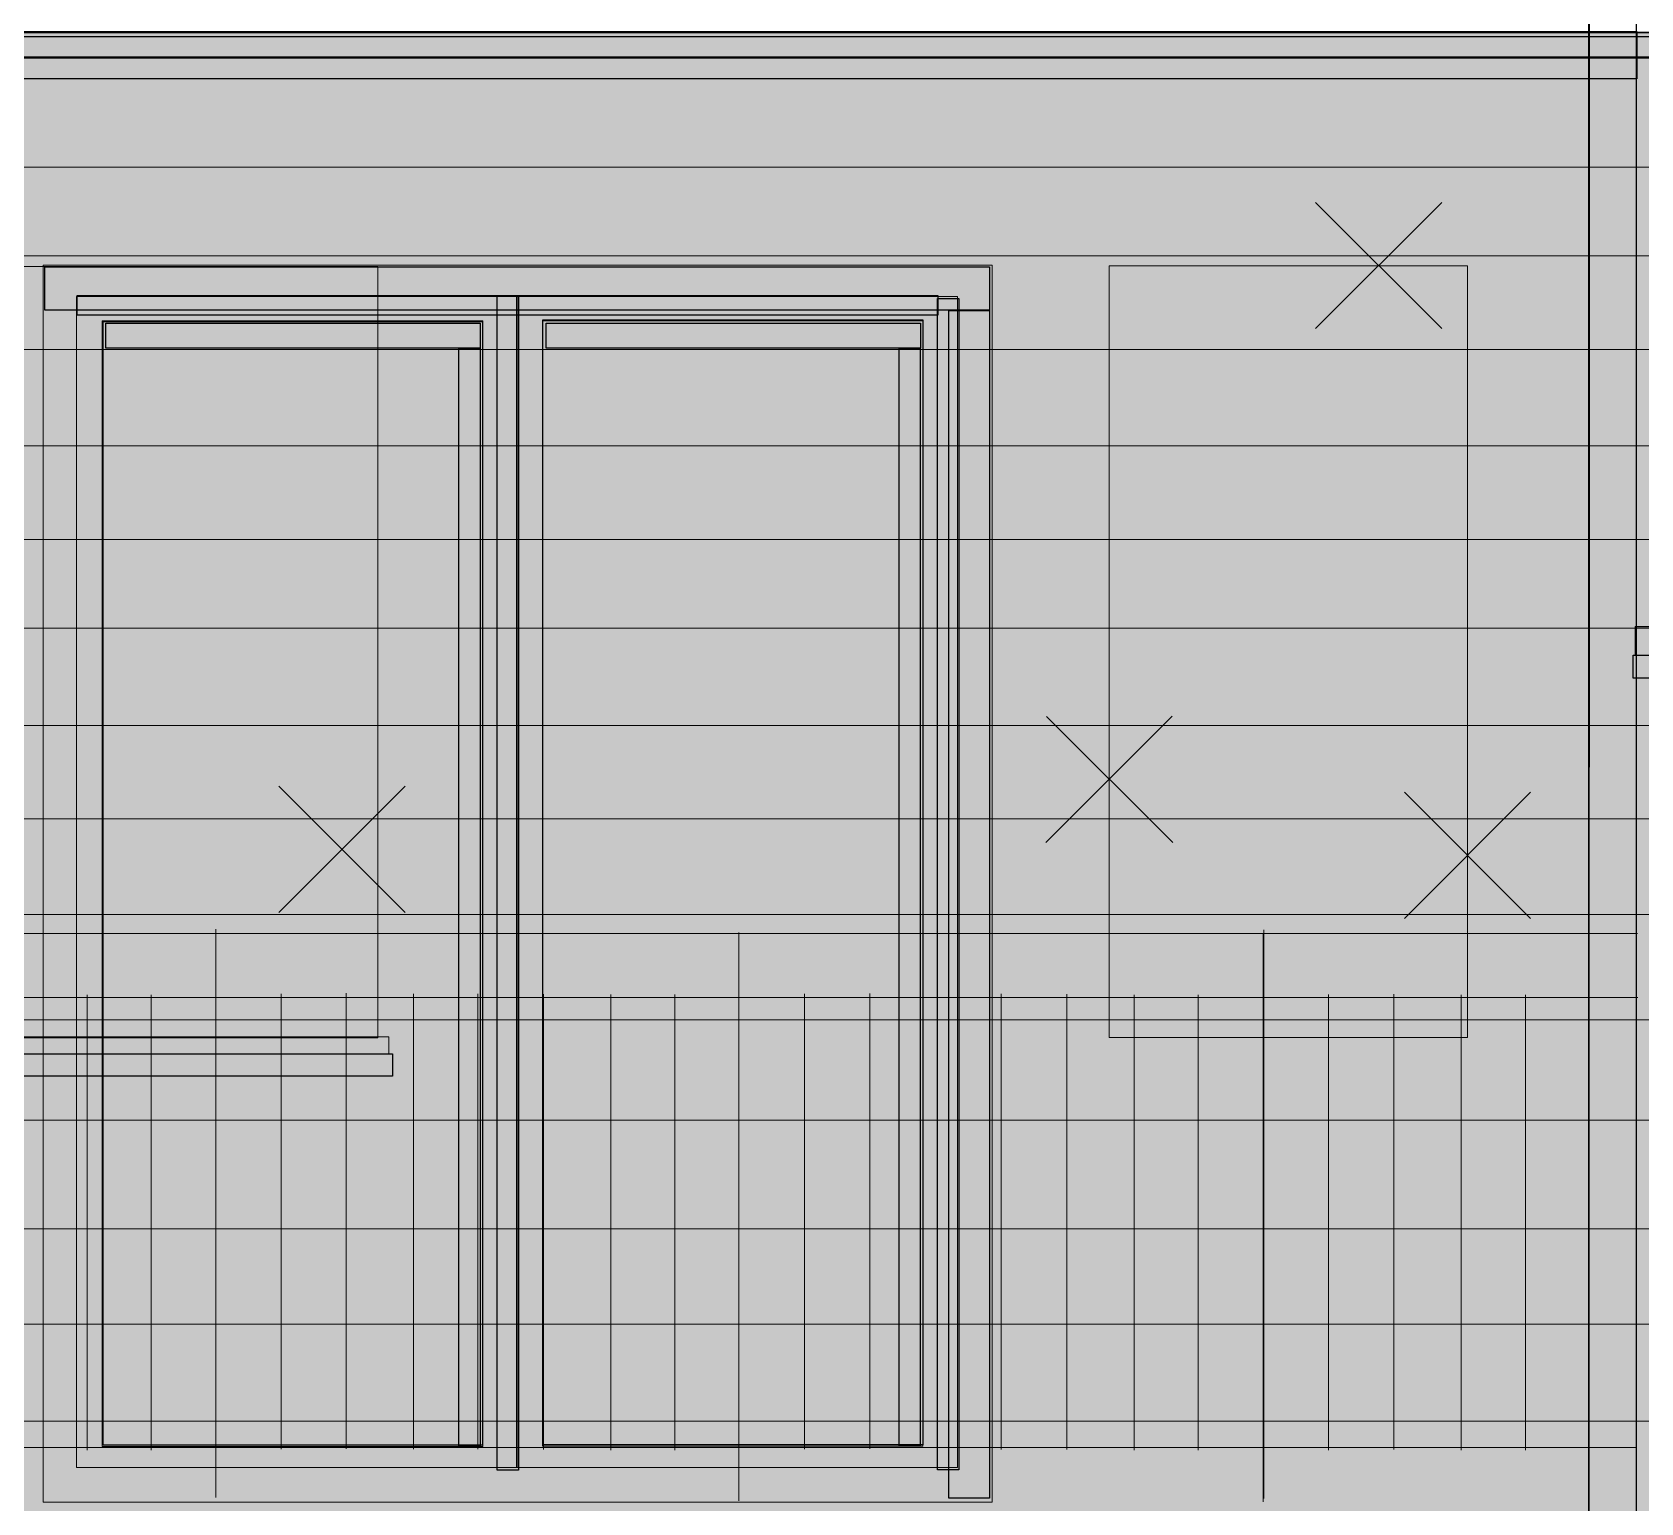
# Model space of a CAD drawing. Header units: millimetres. Extents: x 1 to 41669, y 1850 to 28527.
# Drawn here: x 15836 to 18949, y 15108 to 17954 of the extents above; entities that cross this region are included whole.
import ezdxf

# ---------------------------------------------------------------- set-up
doc = ezdxf.new("R2010")
doc.units = ezdxf.units.MM
doc.header["$LTSCALE"] = 50
for name, color, linetype in [('01_Daemmung_neu', 9, 'Continuous'), ('02_Grundstuecksgrenze', 8, 'Continuous'), ('05_Linien_stark', 7, 'Continuous'), ('06_Linien_fein', 3, 'Continuous')]:
    doc.layers.add(name, color=color, linetype=linetype)

msp = doc.modelspace()

# ---------------------------------------------------------------- hatches: boundary and pattern name
at = {"layer": '01_Daemmung_neu'}
msp.add_hatch(color=7, dxfattribs=at).paths.add_polyline_path([(11049.8, 17953.8), (24526.3, 17953.8), (24526.3, 8595), (11049.8, 8595)])
at = {"layer": '02_Grundstuecksgrenze', "transparency": 33554572}
for points in [[(11055.5, 17945.9), (24526.2, 17945.9), (24526.2, 17903.7), (11055.5, 17903.7)], [(15860.9, 17499.8), (17688.5, 17499.8), (17688.5, 17416), (15860.9, 17416)], [(15923.4, 17444.4), (17588.3, 17444.4), (17588.3, 17406.8), (15923.4, 17406.8)], [(16736.2, 17443.7), (16777.3, 17443.7), (16777.3, 15171.3), (16736.2, 15171.3)], [(17587.9, 17438.7), (17629.1, 17438.7), (17629.1, 15171.7), (17587.9, 15171.7)], [(17609.9, 17415.9), (17688.5, 17415.9), (17688.5, 15117.4), (17609.9, 15117.4)], [(15978.9, 17390.9), (16703.1, 17390.9), (16703.1, 17342.4), (15978.9, 17342.4)], [(16830.7, 17391.3), (17555.1, 17391.3), (17555.1, 17342.8), (16830.7, 17342.8)], [(16661.8, 17342.3), (16703, 17342.3), (16703, 15217.9), (16661.8, 15217.9)], [(17513.5, 17343), (17554.7, 17343), (17554.7, 15218.4), (17513.5, 15218.4)], [(18934, 16748.3), (20835.2, 16748.3), (20835.2, 16704.1), (18934, 16704.1)], [(15559.5, 15977.1), (16533.6, 15977.1), (16533.6, 15933.9), (15559.5, 15933.9)]]:
    msp.add_hatch(color=7, dxfattribs=at).paths.add_polyline_path(points)
at = {"layer": '02_Grundstuecksgrenze', "transparency": 33554590}
for points in [[(15973.3, 17394.5), (16707.6, 17394.5), (16707.6, 15219.6), (15973.3, 15219.6)], [(16824.4, 17397.3), (17559.6, 17397.3), (17559.6, 15220.1), (16824.4, 15220.1)]]:
    msp.add_hatch(color=7, dxfattribs=at).paths.add_polyline_path(points)

# ---------------------------------------------------------------- linework, layer by layer
at = {"layer": '01_Daemmung_neu'}
msp.add_lwpolyline([(11049.8, 17953.8), (24526.3, 17953.8), (24526.3, 8595), (11049.8, 8595)], close=True, dxfattribs=at)
at = {"layer": '02_Grundstuecksgrenze'}
for points in [[(11055.5, 17945.9), (24526.2, 17945.9), (24526.2, 17903.7), (11055.5, 17903.7)], [(15860.9, 17499.8), (17688.5, 17499.8), (17688.5, 17416), (15860.9, 17416)], [(15923.4, 17444.4), (17588.3, 17444.4), (17588.3, 17406.8), (15923.4, 17406.8)], [(16736.2, 17443.7), (16777.3, 17443.7), (16777.3, 15171.3), (16736.2, 15171.3)], [(17587.9, 17438.7), (17629.1, 17438.7), (17629.1, 15171.7), (17587.9, 15171.7)], [(17609.9, 17415.9), (17688.5, 17415.9), (17688.5, 15117.4), (17609.9, 15117.4)], [(15973.3, 17394.5), (16707.6, 17394.5), (16707.6, 15219.6), (15973.3, 15219.6)], [(15978.9, 17390.9), (16703.1, 17390.9), (16703.1, 17342.4), (15978.9, 17342.4)], [(16824.4, 17397.3), (17559.6, 17397.3), (17559.6, 15220.1), (16824.4, 15220.1)], [(16830.7, 17391.3), (17555.1, 17391.3), (17555.1, 17342.8), (16830.7, 17342.8)], [(16661.8, 17342.3), (16703, 17342.3), (16703, 15217.9), (16661.8, 15217.9)], [(17513.5, 17343), (17554.7, 17343), (17554.7, 15218.4), (17513.5, 15218.4)], [(18934, 16748.3), (20835.2, 16748.3), (20835.2, 16704.1), (18934, 16704.1)], [(15559.5, 15977.1), (16533.6, 15977.1), (16533.6, 15933.9), (15559.5, 15933.9)]]:
    msp.add_lwpolyline(points, close=True, dxfattribs=at)
at = {"layer": '05_Linien_stark', "lineweight": 15}
for p, q in [((16191.3, 16218.3), (16191.3, 15118.3)), ((18219.2, 16216.7), (18219.2, 15116.7)), ((11243.7, 16210), (18942.4, 16210)), ((17203.8, 16211.7), (17203.8, 15111.7)), ((18218.2, 16210.1), (18218.2, 15110.1)), ((16317.7, 16093.4), (16317.7, 15212.1)), ((16444, 16094.3), (16444, 15212.9)), ((16574.3, 16093.2), (16574.3, 15211.8)), ((16698.5, 16093.1), (16698.5, 15211.7)), ((16825.3, 16092.8), (16825.3, 15211.5)), ((17330.4, 16093.2), (17330.4, 15211.8)), ((17456.7, 16094), (17456.7, 15212.7)), ((17587, 16092.9), (17587, 15211.6)), ((17711.2, 16092.9), (17711.2, 15211.5)), ((17838, 16092.6), (17838, 15211.2)), ((18471.1, 16092.5), (18471.1, 15211.1)), ((11243.3, 16086.1), (18943.1, 16086.1)), ((15942.6, 16091.5), (15942.6, 15210.1)), ((16066.7, 16091.4), (16066.7, 15210)), ((16955.7, 16091.7), (16955.7, 15210.3)), ((17079.8, 16091.6), (17079.8, 15210.3)), ((17968.3, 16091.5), (17968.3, 15210.1)), ((18092.5, 16091.4), (18092.5, 15210)), ((18344.8, 16091.6), (18344.8, 15210.3)), ((18601.5, 16091.4), (18601.5, 15210)), ((18725.6, 16091.3), (18725.6, 15209.9)), ((11243.5, 15214.9), (18938.5, 15214.9))]:
    msp.add_line(p, q, dxfattribs=at)
at = {"layer": '05_Linien_stark', "lineweight": 20}
for points in [[(18939.5, 19435.7), (20829.4, 19435.7), (20829.4, 16803.2), (18939.5, 16803.2)], [(15857.6, 17503.1), (17693.8, 17503.1), (17693.8, 15109.1), (15857.6, 15109.1)], [(15921.7, 17442.5), (16774.6, 17442.5), (16774.6, 15176.3), (15921.7, 15176.3)], [(16773.5, 17442.9), (17626.4, 17442.9), (17626.4, 15176.7), (16773.5, 15176.7)], [(15971.9, 17395.5), (16708, 17395.5), (16708, 15217.1), (15971.9, 15217.1)], [(16823.7, 17395.9), (17559.8, 17395.9), (17559.8, 15217.5), (16823.7, 15217.5)], [(18938.1, 16804.3), (20830, 16804.3), (20830, 16748.8), (18938.1, 16748.8)], [(15564.2, 16010.2), (16526.5, 16010.2), (16526.5, 15977.2), (15564.2, 15977.2)]]:
    msp.add_lwpolyline(points, close=True, dxfattribs=at)
at = {"layer": '05_Linien_stark', "lineweight": 25}
for points in [[(18848.2, 19149.7), (18939.6, 19149.7), (18939.6, 8559.6), (18848.2, 8559.6)], [(11047.9, 17953.6), (24531.5, 17953.6), (24531.5, 17905.6), (11047.9, 17905.6)], [(11049.2, 17954.2), (24532.2, 17954.2), (24532.2, 17906.1), (11049.2, 17906.1)], [(11252.1, 17955.3), (18941.1, 17955.3), (18941.1, 17863.9), (11252.1, 17863.9)]]:
    msp.add_lwpolyline(points, close=True, dxfattribs=at)
at = {"layer": '05_Linien_stark', "lineweight": 15}
for points in [[(15611.9, 17501), (16504.9, 17501), (16504.9, 16008.1), (15611.9, 16008.1)], [(17920.2, 17501.8), (18613.2, 17501.8), (18613.2, 16008.8), (17920.2, 16008.8)]]:
    msp.add_lwpolyline(points, close=True, dxfattribs=at)
at = {"layer": '06_Linien_fein', "lineweight": 9}
for p, q in [((18848.8, 12332.6), (18849.3, 19157.7)), ((24529.6, 17693.2), (11046, 17693.2)), ((24530, 17521.6), (11046.4, 17521.6)), ((24529.4, 17340.3), (11045.8, 17340.3)), ((24529.6, 17153.6), (11046, 17153.6)), ((24530, 16972.5), (11046.4, 16972.5)), ((24529.4, 16800.7), (11045.8, 16800.7)), ((24534.7, 16612.7), (11051.2, 16612.7)), ((24535.1, 16431.6), (11051.5, 16431.6)), ((24537.2, 16246.6), (11053.6, 16246.6)), ((24529.6, 16042.9), (11046, 16042.9)), ((24534.8, 15848.6), (11051.2, 15848.6)), ((24531.3, 15638.3), (11047.7, 15638.3)), ((24529.6, 15453.6), (11046, 15453.6)), ((24541.8, 15266.3), (11058.2, 15266.3))]:
    msp.add_line(p, q, dxfattribs=at)
at = {"layer": '06_Linien_fein', "lineweight": 5}
for p, q in [((18563.6, 17380.5), (18319.3, 17624.7)), ((18563.6, 17624.7), (18319.3, 17380.5)), ((18041.9, 16630.4), (17797.7, 16386.2)), ((18043, 16385.8), (17798.8, 16630.1)), ((16558, 16250.8), (16313.8, 16495)), ((16558, 16495), (16313.8, 16250.8)), ((18735.5, 16239), (18491.3, 16483.2)), ((18735.5, 16483.2), (18491.3, 16239))]:
    msp.add_line(p, q, dxfattribs=at)

doc.saveas('drawing.dxf')
